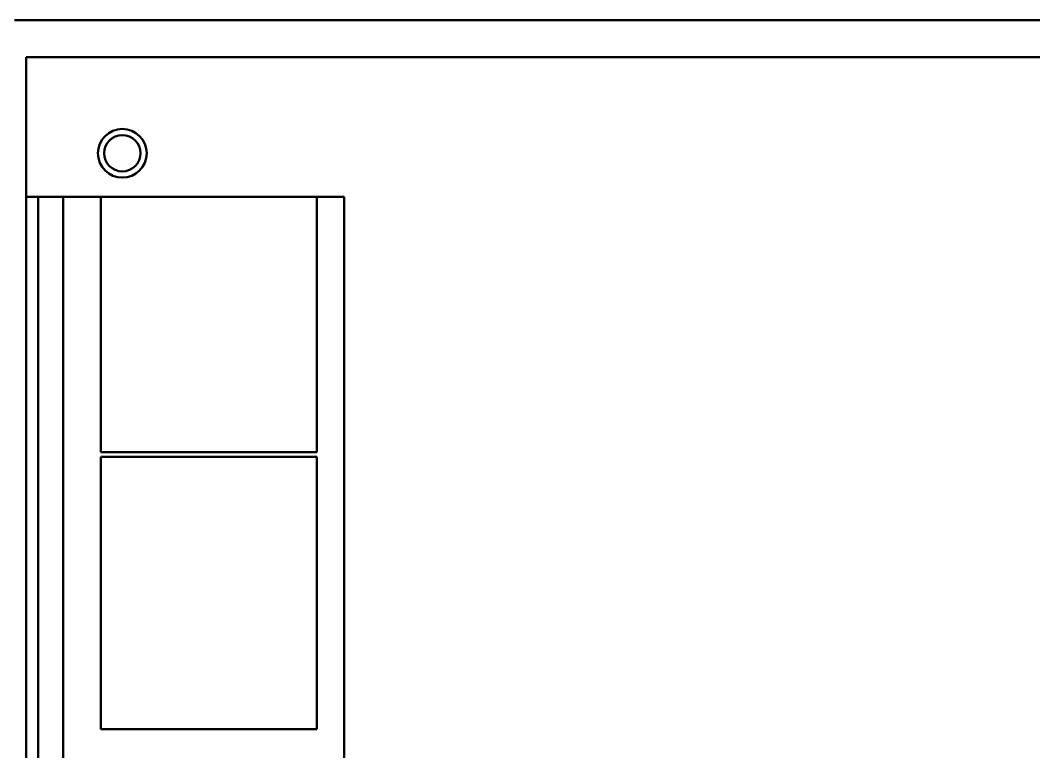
# Model space of a CAD drawing. Header units: millimetres. Extents: x 3324 to 4967, y 672 to 1683.
# Drawn here: x 3555.3 to 3623.8, y 1239.5 to 1289 of the extents above; entities that cross this region are included whole.
import ezdxf

# ---------------------------------------------------------------- set-up
doc = ezdxf.new("R2010")
doc.units = ezdxf.units.MM
doc.header["$LTSCALE"] = 1.8
doc.layers.add('외형선(ISO)', color=7, linetype='Continuous', lineweight=50)

msp = doc.modelspace()

# ---------------------------------------------------------------- linework, layer by layer
at = {"layer": '외형선(ISO)'}
for p, q in [((3554.883, 1289.031), (3821.483, 1289.031)), ((3820.683, 1286.531), (3555.683, 1286.531)), ((3555.683, 1286.531), (3555.683, 1277.081)), ((3555.683, 1277.081), (3577.183, 1277.081)), ((3555.683, 1201.081), (3555.683, 1277.081)), ((3556.483, 1277.081), (3556.483, 1201.081)), ((3558.183, 1277.081), (3558.183, 1201.081)), ((3560.723, 1259.811), (3560.723, 1277.081)), ((3575.335, 1277.081), (3575.335, 1259.811)), ((3577.183, 1277.081), (3577.183, 1201.081)), ((3575.335, 1259.811), (3560.723, 1259.811)), ((3560.723, 1259.501), (3575.335, 1259.501)), ((3560.723, 1241.061), (3560.723, 1259.501)), ((3575.335, 1259.501), (3575.335, 1241.061)), ((3575.335, 1241.061), (3560.723, 1241.061))]:
    msp.add_line(p, q, dxfattribs=at)
for radius in [1.65, 1.229]:
    msp.add_circle((3562.183, 1280.031), radius, dxfattribs=at)

doc.saveas('drawing.dxf')
